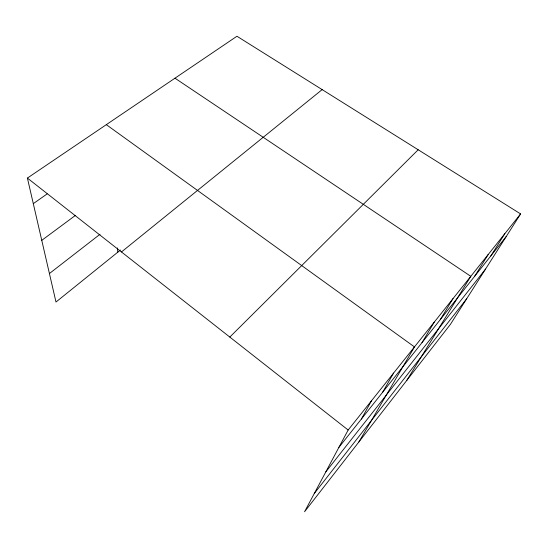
<?xml version="1.0" encoding="UTF-8"?>
<svg xmlns="http://www.w3.org/2000/svg" width="548" height="548" viewBox="0 0 548 548"><rect width="100%" height="100%" fill="white"/><g stroke="black" fill="none" stroke-linecap="round" stroke-linejoin="round"><path stroke-width="0.82" d="M520.6 213.912L348.144 430.022L304.558 511.75L450.408 324.368L520.6 213.912L236.955 36.25L27.4 178.073L55.985 302.023L120.444 250.052M361.358 419.069L371.523 400.725M382.648 392.245L393.594 373.065M358.878 441.962L414.473 346.905L106.319 124.656M421.994 342.658L434.242 322.128M440.222 319.696L452.99 298.633M406.726 380.49L470.8 276.315L174.976 78.193M474.589 276.391L488.241 254.464M490.803 255.95L504.818 233.688M314.278 493.515L466.704 298.722M325.827 471.869L485.569 269.041M338.876 447.401L506.27 236.455M229.811 337.068L418.186 149.762M121.464 251.957L322.149 89.612M49.416 273.541L100.024 234.27M41.764 240.353L75.576 215.296M33.298 203.644L47.135 193.917M27.4 178.073L348.144 430.022M117.423 247.936L117.806 252.176"/></g></svg>
